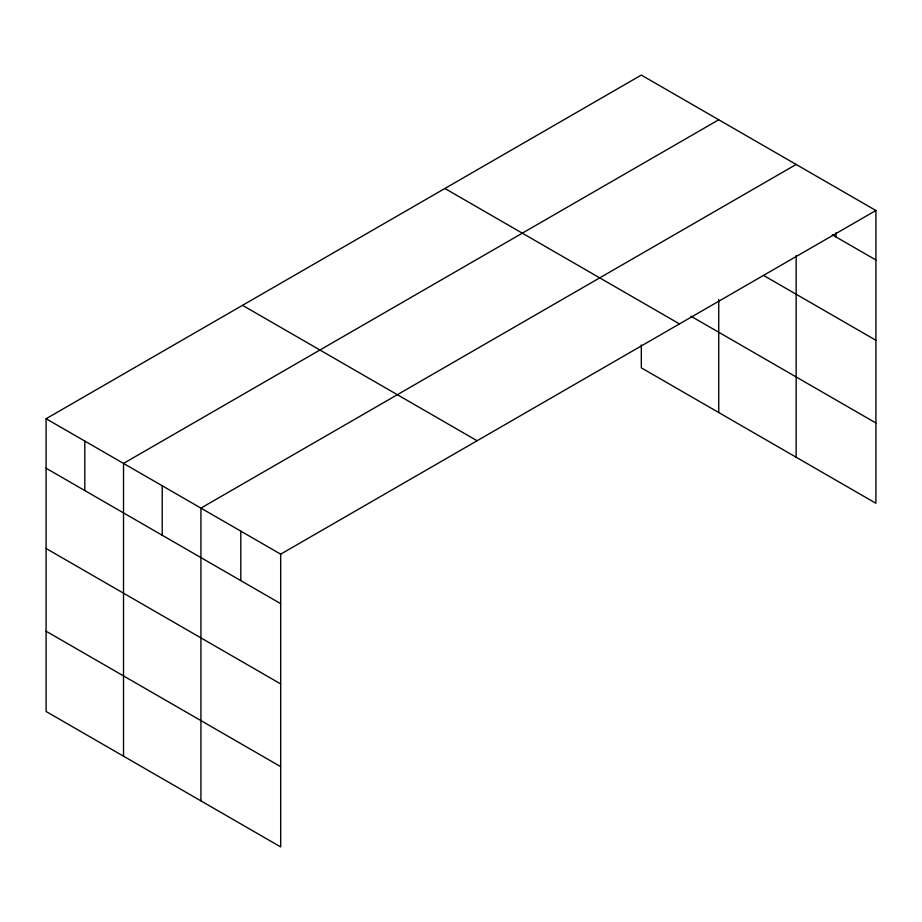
<?xml version="1.0" encoding="UTF-8"?>
<svg xmlns="http://www.w3.org/2000/svg" width="922" height="922" viewBox="0 0 922 922"><rect width="100%" height="100%" fill="white"/><g stroke="black" fill="none" stroke-linecap="round" stroke-linejoin="round"><path stroke-width="1.38" d="M46.1 418.726L280.68 554.157L280.68 846.926L46.1 711.496L46.1 418.726L641.32 75.074L875.9 210.504L875.9 503.274L641.32 367.843L641.32 344.909M718.734 119.768L123.513 463.42L123.513 756.178M796.147 164.462L200.927 508.114L200.927 800.872M280.68 554.157L875.9 210.504M832.278 234.81L875.9 259.992M763.485 275.378L875.9 340.276M690.912 316.188L875.9 422.991M444.9 188.48L679.479 323.91M242.521 305.32L477.1 440.751M46.1 468.215L280.68 603.645M46.1 548.498L280.68 683.928M46.1 631.213L280.68 766.643M836.024 232.724L836.024 236.977M796.147 255.521L796.147 457.231M718.734 299.454L718.734 412.537M240.803 531.13L240.803 580.618M162.214 485.767L162.214 535.244M84.801 441.073L84.801 490.562"/></g></svg>
